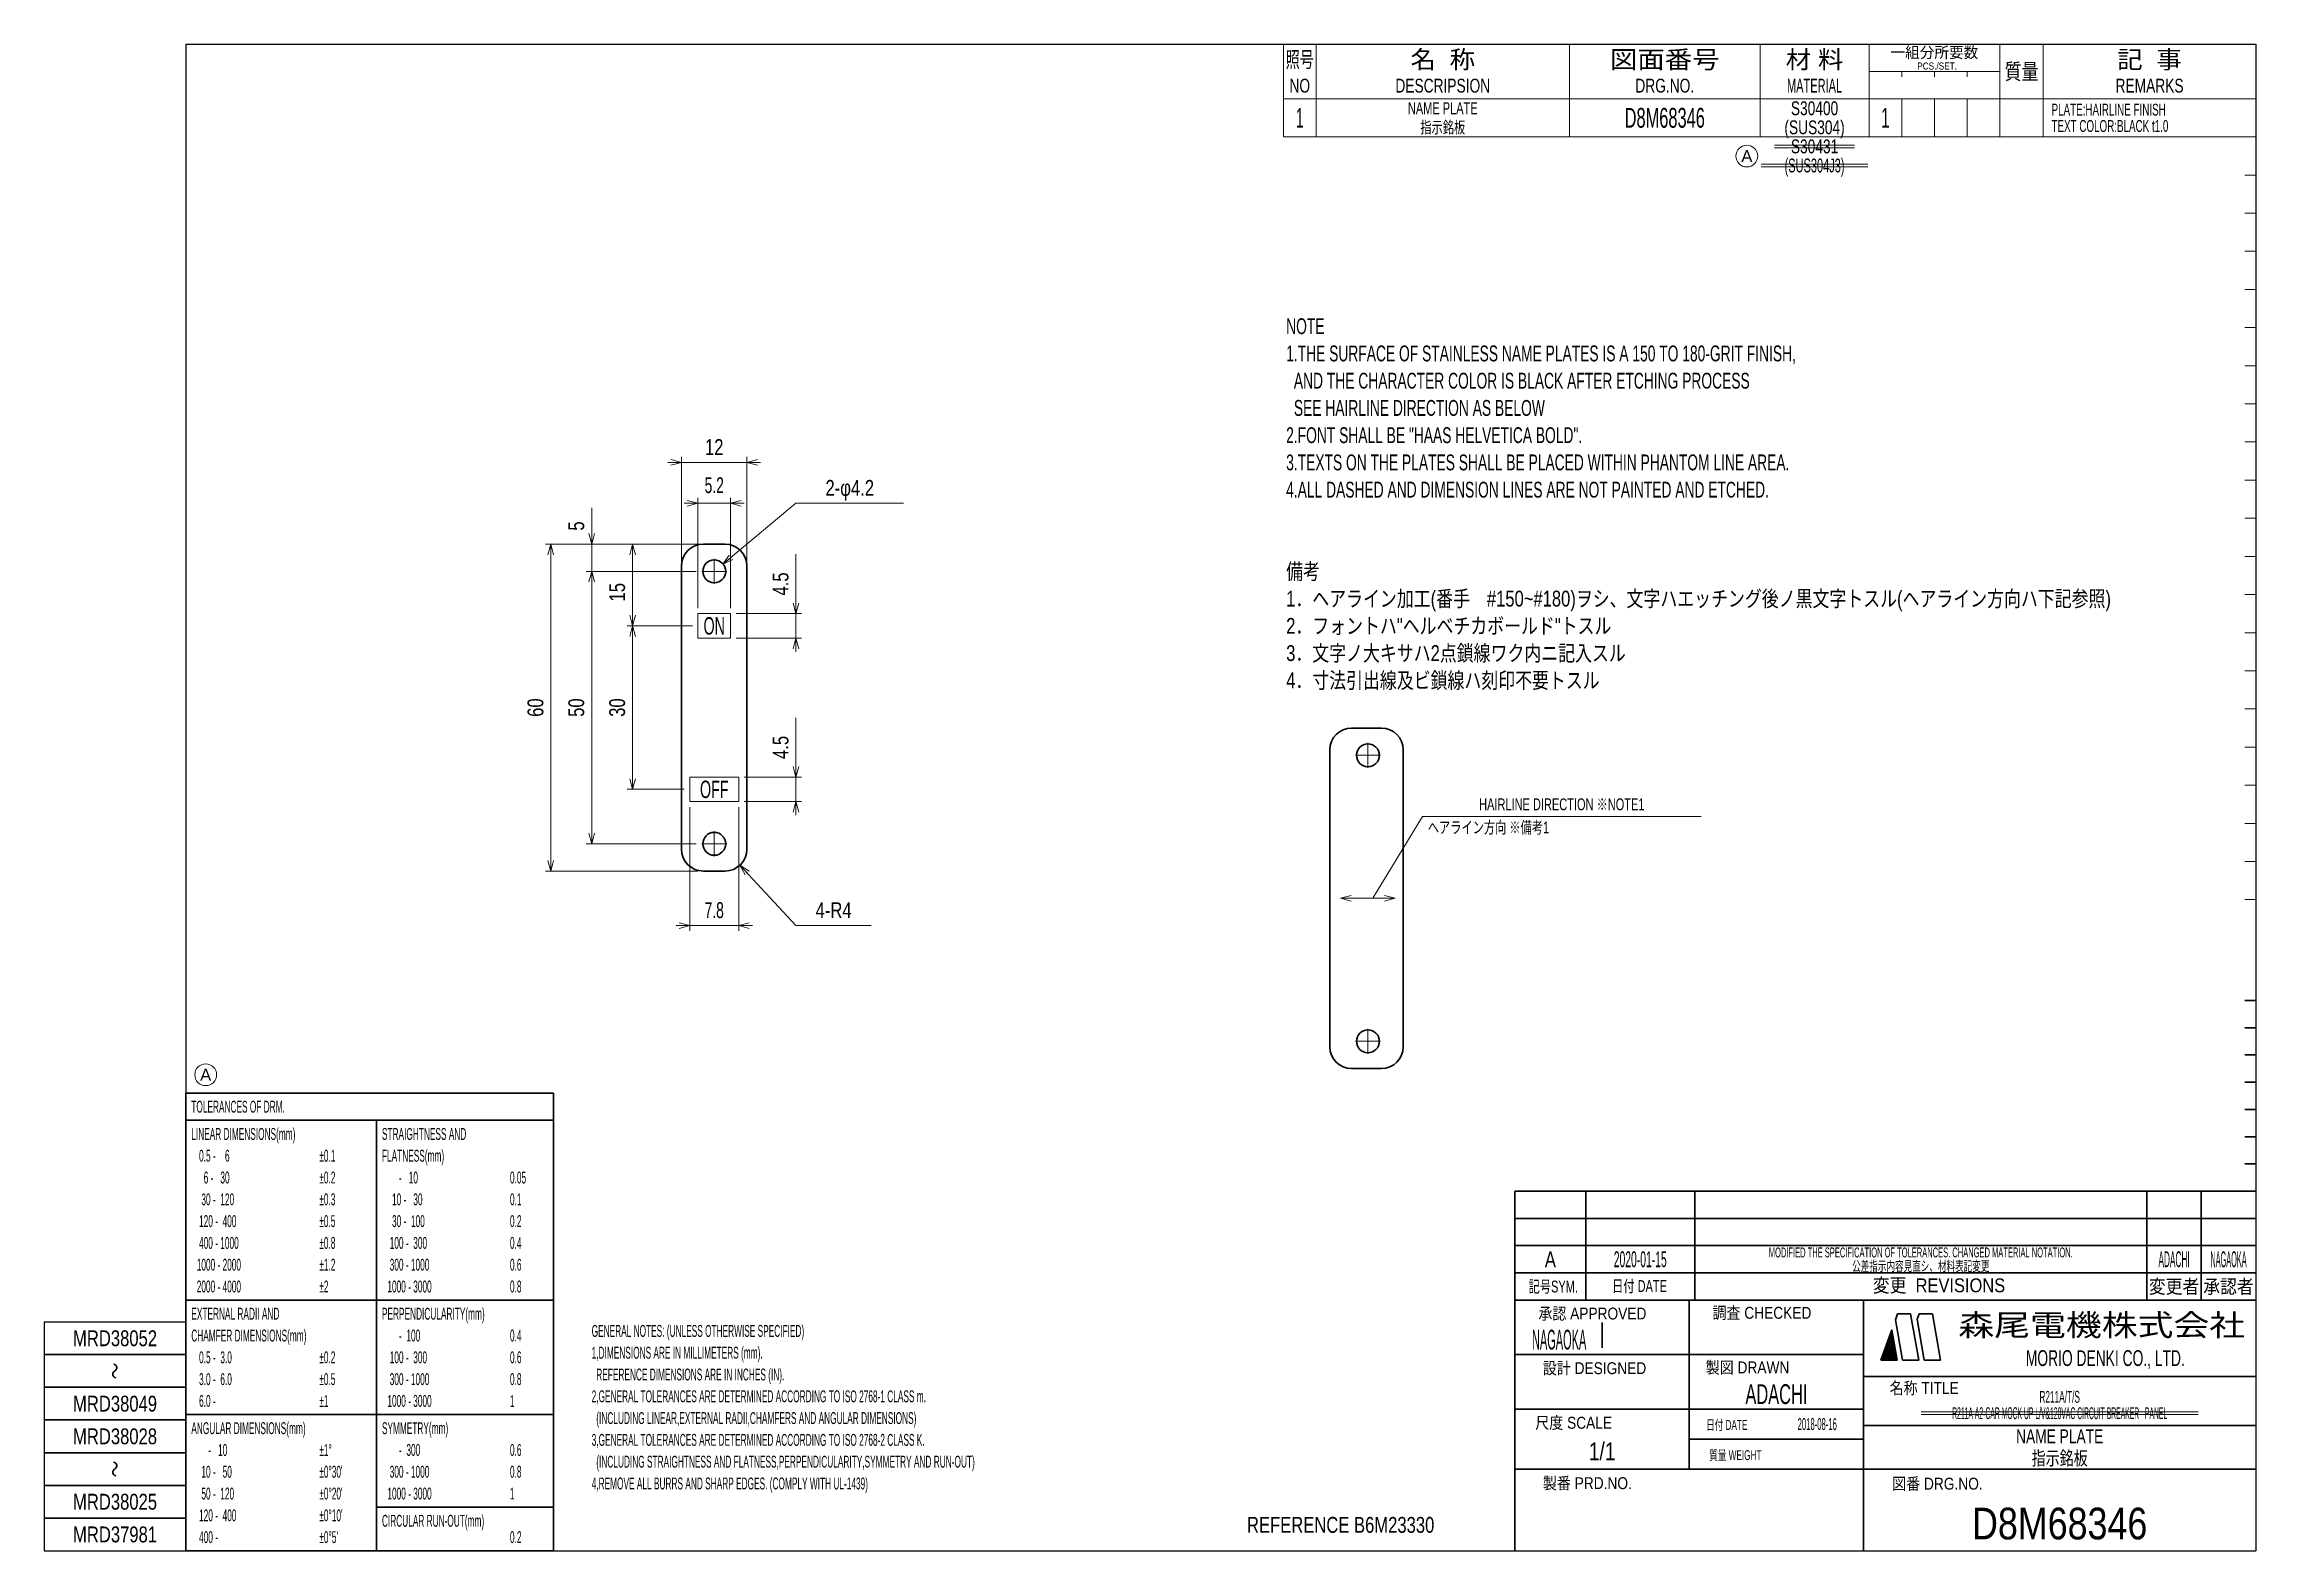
# Model space of a CAD drawing. Header units: millimetres. Extents: x 7 to 413, y 10 to 287.
import ezdxf
from ezdxf.enums import TextEntityAlignment as Align

# ---------------------------------------------------------------- set-up
doc = ezdxf.new("R2010")
doc.units = ezdxf.units.MM
doc.linetypes.add('DASHDOT', pattern=[25.3, 12.7, -6.3, 0, -6.3])
doc.linetypes.add('DIVIDE', pattern=[31.6, 12.7, -6.3, 0, -6.3, 0, -6.3])
for name, color, linetype in [('GR1_03', 7, 'Continuous'), ('GR1_08', 7, 'Continuous'), ('GR1_16', 7, 'Continuous'), ('図面枠D8M', 7, 'Continuous'), ('表題、部品表_01', 7, 'Continuous'), ('表題、部品表_02', 7, 'Continuous'), ('表題、部品表_03', 7, 'Continuous'), ('表題、部品表_訂正', 7, 'Continuous')]:
    doc.layers.add(name, color=color, linetype=linetype)
doc.styles.add('HG丸ｺﾞｼｯｸM-PRO', font='')
doc.styles.get('HG丸ｺﾞｼｯｸM-PRO').set_extended_font_data('HG丸ｺﾞｼｯｸM-PRO')

# ---------------------------------------------------------------- blocks, each defined once
blk = doc.blocks.new('BLKF024')
at = {"layer": '図面枠D8M', "color": 4, "linetype": 'Continuous', "lineweight": 13}
for p, q in [((344.778471, 46.998727), (346.524087, 48.744343)), ((344.8594, 47.221078), (346.502888, 48.864566)), ((344.940329, 47.443428), (346.48169, 48.984789)), ((345.021258, 47.665778), (346.460491, 49.105012)), ((345.102186, 47.888128), (346.439293, 49.225235)), ((345.183115, 48.110479), (346.418094, 49.345457)), ((345.264044, 48.332829), (346.396896, 49.46568)), ((345.344973, 48.555179), (346.375697, 49.585903)), ((345.425902, 48.777529), (346.354499, 49.706126)), ((345.506831, 48.999879), (346.3333, 49.826349)), ((345.58776, 49.22223), (346.312102, 49.946572)), ((345.668689, 49.44458), (346.290903, 50.066794)), ((345.749617, 49.66693), (346.269705, 50.187017)), ((345.830546, 49.88928), (346.248506, 50.30724)), ((345.911475, 50.111631), (346.227307, 50.427463)), ((345.992404, 50.333981), (346.206109, 50.547686)), ((346.073333, 50.556331), (346.18491, 50.667909)), ((346.154262, 50.778681), (346.163712, 50.788131)), ((344.157871, 45.246757), (346.693675, 47.782561)), ((344.211969, 45.442276), (346.672477, 47.902784)), ((344.292898, 45.664626), (346.651278, 48.023006)), ((344.299292, 45.246757), (346.714874, 47.662338)), ((344.373827, 45.886976), (346.63008, 48.143229)), ((344.440714, 45.246757), (346.736072, 47.542115)), ((344.454756, 46.109327), (346.608881, 48.263452)), ((344.535684, 46.331677), (346.587682, 48.383675)), ((344.582135, 45.246757), (346.757271, 47.421892)), ((344.616613, 46.554027), (346.566484, 48.503898)), ((344.697542, 46.776377), (346.545285, 48.624121)), ((344.723556, 45.246757), (346.778469, 47.301669)), ((344.864978, 45.246757), (346.799668, 47.181447)), ((345.006399, 45.246757), (346.820866, 47.061224)), ((345.147821, 45.246757), (346.842065, 46.941001)), ((345.289242, 45.246757), (346.863263, 46.820778)), ((345.430663, 45.246757), (346.884462, 46.700555)), ((345.572085, 45.246757), (346.90566, 46.580332)), ((345.713506, 45.246757), (346.926859, 46.46011)), ((345.854927, 45.246757), (346.948057, 46.339887)), ((345.996349, 45.246757), (346.969256, 46.219664)), ((346.13777, 45.246757), (346.990455, 46.099441)), ((346.279191, 45.246757), (347.011653, 45.979218)), ((346.420613, 45.246757), (347.032852, 45.858995)), ((346.562034, 45.246757), (347.05405, 45.738773)), ((346.703455, 45.246757), (347.075249, 45.61855)), ((346.844877, 45.246757), (347.096447, 45.498327)), ((346.986298, 45.246757), (347.117646, 45.378104)), ((347.12772, 45.246757), (347.138844, 45.257881))]:
    blk.add_line(p, q, dxfattribs=at)
blk = doc.blocks.new('BLKF023')
at = {"layer": '図面枠D8M', "color": 2, "linetype": 'Continuous', "lineweight": 25}
for p, q in [((33, 286.75), (413, 286.75)), ((33, 286.75), (33, 10.25)), ((413, 286.75), (413, 10.25)), ((7, 52.25), (7, 10.25)), ((7, 52.25), (33, 52.25)), ((7, 10.25), (413, 10.25))]:
    blk.add_line(p, q, dxfattribs=at)
at = {"layer": '図面枠D8M', "color": 4, "linetype": 'Continuous', "lineweight": 13}
for p, q in [((413, 269.75), (411, 269.75)), ((413, 262.75), (411, 262.75)), ((413, 255.75), (411, 255.75)), ((413, 248.75), (411, 248.75)), ((413, 241.75), (411, 241.75)), ((413, 234.75), (411, 234.75)), ((413, 227.75), (411, 227.75)), ((413, 220.75), (411, 220.75)), ((413, 213.75), (411, 213.75)), ((413, 206.75), (411, 206.75)), ((413, 199.75), (411, 199.75)), ((413, 192.75), (411, 192.75)), ((413, 185.75), (411, 185.75)), ((413, 178.75), (411, 178.75)), ((413, 171.75), (411, 171.75)), ((413, 164.75), (411, 164.75)), ((413, 157.75), (411, 157.75)), ((413, 150.75), (411, 150.75)), ((413, 143.75), (411, 143.75)), ((413, 136.75), (411, 136.75)), ((411, 129.75), (413, 129.75))]:
    blk.add_line(p, q, dxfattribs=at)
at = {"layer": '図面枠D8M', "color": 3, "linetype": 'Continuous', "lineweight": 35}
for p, q in [((413, 111.25), (411, 111.25)), ((413, 106.25), (411, 106.25)), ((413, 101.25), (411, 101.25)), ((413, 96.25), (411, 96.25)), ((413, 91.25), (411, 91.25)), ((413, 86.25), (411, 86.25)), ((413, 81.25), (411, 81.25)), ((277, 76.25), (413, 76.25)), ((277, 76.25), (277, 10.25)), ((290, 76.25), (290, 56.25)), ((310, 76.25), (310, 56.25)), ((393, 76.25), (393, 56.25)), ((403, 76.25), (403, 56.25)), ((277, 71.25), (413, 71.25)), ((277, 66.25), (413, 66.25)), ((277, 61.25), (413, 61.25)), ((277, 56.25), (413, 56.25)), ((309, 56.25), (309, 25.25)), ((341, 56.25), (341, 10.25)), ((346.84, 52.65), (347.23, 53.75)), ((347.23, 53.75), (349.64, 53.75)), ((351.14, 45.25), (349.64, 53.75)), ((351.18, 53.75), (350.82, 52.76)), ((351.18, 53.75), (353.64, 53.75)), ((355.14, 45.25), (353.64, 53.75)), ((293, 52.17), (293, 47.48)), ((344.14, 45.25), (346.16, 50.8)), ((347.14, 45.25), (346.16, 50.8)), ((348.14, 45.25), (346.84, 52.65)), ((352.14, 45.25), (350.82, 52.76)), ((7, 46.25), (33, 46.25)), ((277, 46.25), (341, 46.25)), ((344.14, 45.25), (347.14, 45.25)), ((348.14, 45.25), (351.14, 45.25)), ((352.14, 45.25), (355.14, 45.25)), ((341, 42.25), (413, 42.25)), ((7, 40.25), (33, 40.25)), ((7, 34.25), (33, 34.25)), ((277, 36.25), (341, 36.25)), ((341, 33.25), (413, 33.25)), ((309, 30.75), (341, 30.75)), ((7, 28.25), (33, 28.25)), ((277, 25.25), (413, 25.25)), ((7, 22.25), (33, 22.25)), ((33, 16.25), (7, 16.25))]:
    blk.add_line(p, q, dxfattribs=at)
at = {"layer": '図面枠D8M', "color": 4, "linetype": 'Continuous', "lineweight": 13}
blk.add_blockref('BLKF024', (0, 0), dxfattribs=at)
at = {"layer": '図面枠D8M', "color": 4, "linetype": 'Continuous', "lineweight": 13, "style": 'HG丸ｺﾞｼｯｸM-PRO'}
for s, height, width, p in [('記号SYM.', 2.182, 0.69227, (284.03, 58.74)), ('日付 DATE', 2.182, 0.692507, (299.87, 58.83)), ('変更  REVISIONS', 2.5455, 0.887352, (354.85, 58.97)), ('変更者', 2.545, 0.887717, (398, 58.75)), ('承認者', 2.545, 0.887717, (408, 58.75)), ('承認 APPROVED', 2.1818, 0.863151, (291.21, 53.79)), ('調査 CHECKED', 2.182, 0.863174, (322.34, 53.92)), ('設計 DESIGNED', 2.1818, 0.862613, (291.61, 43.76)), ('製図 DRAWN', 2.182, 0.863099, (319.7, 43.9)), ('名称 TITLE', 2.182, 0.862489, (352.13, 40.11)), ('尺度 SCALE', 2.182, 0.862581, (287.78, 33.74)), ('日付 DATE', 1.818, 0.618255, (315.88, 33.34)), ('質量 WEIGHT', 1.818, 0.618812, (317.46, 27.8)), ('製番 PRD.NO.', 2.182, 0.863299, (290.29, 22.66)), ('図番 DRG.NO.', 2.182, 0.863083, (354.56, 22.56))]:
    blk.add_text(s, height=height, dxfattribs=dict(at, width=width)).set_placement(p, align=Align.MIDDLE_CENTER)
at = {"layer": '図面枠D8M', "color": 2, "linetype": 'Continuous', "lineweight": 25, "style": 'HG丸ｺﾞｼｯｸM-PRO', "width": 1.206081}
blk.add_text('森尾電機株式会社', height=4, dxfattribs=at).set_placement((384.72, 51.68), align=Align.MIDDLE_CENTER)
at = {"layer": '図面枠D8M', "color": 3, "linetype": 'Continuous', "lineweight": 35, "style": 'HG丸ｺﾞｼｯｸM-PRO', "width": 0.652197}
blk.add_text('MORIO DENKI CO., LTD.', height=2.9091, dxfattribs=at).set_placement((385.38, 45.61), align=Align.MIDDLE_CENTER)
blk = doc.blocks.new('BLKF025')
at = {"layer": '図面枠D8M', "color": 3, "linetype": 'Continuous', "lineweight": 35, "style": 'HG丸ｺﾞｼｯｸM-PRO'}
for s, height, width, p in [('A', 2.91, 0.782973, (283.5, 63.75)), ('2020-01-15', 2.909, 0.488281, (300, 63.75)), ('MODIFIED THE SPECIFICATION OF TOLERANCES. CHANGED MATERIAL NOTATION.', 1.8182, 0.497766, (351.5, 65)), ('ADACHI', 2.909, 0.39045, (398, 63.75)), ('NAGAOKA', 2.909, 0.334453, (408, 63.75)), ('NAGAOKA', 3.636, 0.414524, (285.11, 49)), ('ADACHI', 3.636, 0.619335, (325, 39)), ('R211A/T/S', 2.182, 0.521472, (377, 38.5)), ('2018-08-16', 2.182, 0.482412, (332.5, 33.5)), ('NAME PLATE', 2.545, 0.742249, (377, 31.25)), ('1/1', 3.273, 0.80628, (293, 28.5)), ('D8M68346', 5.818, 0.845432, (377, 15.25))]:
    blk.add_text(s, height=height, dxfattribs=dict(at, width=width)).set_placement(p, align=Align.MIDDLE_CENTER)
blk = doc.blocks.new('BLKF026')
at = {"layer": '表題、部品表_01', "color": 4, "linetype": 'Continuous', "lineweight": 13}
for p, q in [((234.5, 286.75), (234.5, 276.75)), ((234.5, 286.75), (413, 286.75)), ((240.5, 286.75), (240.5, 276.75)), ((287, 286.75), (287, 276.75)), ((322, 286.75), (322, 276.75)), ((342, 286.75), (342, 276.75)), ((366, 286.75), (366, 276.75)), ((374, 286.75), (374, 276.75)), ((413, 286.75), (413, 276.75)), ((342, 281.75), (366, 281.75)), ((348, 280.75), (348, 281.75)), ((354, 281.75), (354, 280.75)), ((360, 281.75), (360, 280.75)), ((234.5, 276.75), (413, 276.75))]:
    blk.add_line(p, q, dxfattribs=at)
at = {"layer": '表題、部品表_01', "color": 3, "linetype": 'Continuous', "lineweight": 35, "style": 'HG丸ｺﾞｼｯｸM-PRO'}
for s, height, width, p in [('照号', 2.909, 0.651535, (237.5, 283.95)), ('名  称', 3.273, 1.042426, (263.75, 283.95)), ('図面番号', 3.273, 1.127518, (304.5, 283.95)), ('材 料', 3.273, 1.042439, (332, 283.95)), ('一組分所要数', 2.036, 0.966638, (354, 285.25)), ('記  事', 3.273, 1.042426, (393.5, 283.95)), ('NO', 2.545, 0.740841, (237.5, 279.15)), ('DESCRIPSION', 2.5455, 0.74158, (263.75, 279.15)), ('DRG.NO.', 2.545, 0.741189, (304.5, 279.15)), ('MATERIAL', 2.545, 0.594756, (332, 279.15)), ('PCS./SET.', 1.309, 0.862935, (354.5, 282.75)), ('質量', 2.909, 0.781842, (370, 281.75)), ('REMARKS', 2.545, 0.742803, (393.5, 279.15))]:
    blk.add_text(s, height=height, dxfattribs=dict(at, width=width)).set_placement(p, align=Align.MIDDLE_CENTER)
blk = doc.blocks.new('BLKF027')
at = {"layer": 'GR1_08', "color": 3, "linetype": 'Continuous', "lineweight": 35}
for p, q in [((128, 195), (132, 195)), ((124, 191), (124, 139)), ((136, 191), (136, 139)), ((128, 135), (132, 135))]:
    blk.add_line(p, q, dxfattribs=at)
for centre in [(130, 190), (130, 140)]:
    blk.add_circle(centre, 2.1, dxfattribs=at)
for centre, start, end in [((128, 191), 90, 180), ((132, 191), 360, 90), ((128, 139), 180, 270), ((132, 139), 270, 360)]:
    blk.add_arc(centre, 4, start, end, dxfattribs=at)
blk = doc.blocks.new('BLKF028')
at = {"layer": 'GR1_03', "color": 4, "linetype": 'DIVIDE', "lineweight": 13}
for p, q in [((133, 182.25), (127, 182.25)), ((127, 182.25), (127, 177.75)), ((133, 177.75), (133, 182.25)), ((127, 177.75), (133, 177.75))]:
    blk.add_line(p, q, dxfattribs=at)
blk = doc.blocks.new('BLKF029')
at = {"layer": 'GR1_03', "color": 4, "linetype": 'DIVIDE', "lineweight": 13}
for p, q in [((134.5, 152.25), (125.5, 152.25)), ((125.5, 152.25), (125.5, 147.75)), ((134.5, 147.75), (134.5, 152.25)), ((125.5, 147.75), (134.5, 147.75))]:
    blk.add_line(p, q, dxfattribs=at)
blk = doc.blocks.new('FXTIP_ARROW_S')
at = {"color": 0, "linetype": 'Continuous', "lineweight": -2}
for q in [(-1, 0), (-0.97, 0.26), (-0.97, -0.26)]:
    blk.add_line((0, 0), q, dxfattribs=at)
blk = doc.blocks.new('FXTIP_ARROW_E')
at = {"color": 0, "linetype": 'Continuous', "lineweight": -2}
for q in [(-1, 0), (-0.97, 0.26), (-0.97, -0.26)]:
    blk.add_line((0, 0), q, dxfattribs=at)
blk = doc.blocks.new('BLKF030')
at = {"layer": '表題、部品表_01', "color": 3, "linetype": 'Continuous', "lineweight": 35}
for p, q in [((247, 161.25), (252.5, 161.25)), ((243, 102.75), (243, 157.25)), ((256.5, 102.75), (256.5, 157.25)), ((247, 98.75), (252.5, 98.75))]:
    blk.add_line(p, q, dxfattribs=at)
at = {"layer": '表題、部品表_01', "color": 4, "linetype": 'DASHDOT', "lineweight": 13}
for p, q in [((250, 153.95), (250, 158.55)), ((247.7, 156.25), (252.3, 156.25)), ((250, 101.45), (250, 106.05)), ((247.7, 103.75), (252.3, 103.75))]:
    blk.add_line(p, q, dxfattribs=at)
at = {"layer": '表題、部品表_01', "color": 3, "linetype": 'Continuous', "lineweight": 35}
for centre in [(250, 156.25), (250, 103.75)]:
    blk.add_circle(centre, 2.1, dxfattribs=at)
for centre, start, end in [((247, 157.25), 90, 180), ((252.5, 157.25), 360, 90), ((247, 102.75), 180, 270), ((252.5, 102.75), 270, 360)]:
    blk.add_arc(centre, 4, start, end, dxfattribs=at)
blk = doc.blocks.new('BLKF031')
at = {"layer": '表題、部品表_02', "color": 4, "linetype": 'Continuous', "lineweight": 13}
for p, q in [((234.5, 276.75), (234.5, 269.75)), ((234.5, 276.75), (413, 276.75)), ((240.5, 276.75), (240.5, 269.75)), ((287, 276.75), (287, 269.75)), ((322, 276.75), (322, 269.75)), ((342, 276.75), (342, 269.75)), ((348, 276.75), (348, 269.75)), ((354, 276.75), (354, 269.75)), ((360, 269.75), (360, 276.75)), ((366, 276.75), (366, 269.75)), ((374, 276.75), (374, 269.75)), ((413, 276.75), (413, 269.75)), ((234.5, 269.75), (413, 269.75))]:
    blk.add_line(p, q, dxfattribs=at)
blk = doc.blocks.new('BLKF033')
at = {"layer": '図面枠D8M', "color": 3, "linetype": 'Continuous', "lineweight": 35}
for p, q in [((33, 94.25), (100.5, 94.25)), ((33, 94.25), (33, 10.25)), ((100.5, 10.25), (100.5, 94.25)), ((33, 89.25), (100.5, 89.25)), ((68, 10.25), (68, 89.25)), ((33, 56.25), (68, 56.25)), ((68, 56.25), (100.5, 56.25)), ((33, 35.25), (68, 35.25)), ((68, 35.25), (100.5, 35.25)), ((68, 18.25), (100.5, 18.25)), ((33, 10.25), (100.5, 10.25))]:
    blk.add_line(p, q, dxfattribs=at)
at = {"layer": '図面枠D8M', "color": 4, "linetype": 'Continuous', "lineweight": 13, "style": 'HG丸ｺﾞｼｯｸM-PRO'}
for s, height, width, p in [('TOLERANCES OF DRM.', 2.1818, 0.522208, (34, 91.75)), ('LINEAR DIMENSIONS(mm)', 2.1818, 0.521664, (34, 86.75)), ('STRAIGHTNESS AND', 2.1818, 0.521949, (69, 86.75)), (' 0.5 -    6', 2.1818, 0.524049, (35, 82.75)), ('±0.1', 2.182, 0.52198, (57.5, 82.75)), ('FLATNESS(mm)', 2.1818, 0.521994, (69, 82.75)), ('   6 -   30', 2.1818, 0.52397, (35, 78.75)), ('±0.2', 2.182, 0.52198, (57.5, 78.75)), ('     -   10', 2.1818, 0.524651, (70, 78.75)), ('0.05', 2.182, 0.52205, (92.5, 78.75)), ('  30 -  120', 2.1818, 0.522893, (35, 74.75)), ('±0.3', 2.182, 0.52198, (57.5, 74.75)), ('  10 -   30', 2.1818, 0.523391, (70, 74.75)), ('0.1', 2.182, 0.522424, (92.5, 74.75)), (' 120 -  400', 2.1818, 0.52246, (35, 70.75)), ('±0.5', 2.182, 0.52198, (57.5, 70.75)), ('  30 -  100', 2.1818, 0.522893, (70, 70.75)), ('0.2', 2.182, 0.522424, (92.5, 70.75)), (' 400 - 1000', 2.1818, 0.52208, (35, 66.75)), ('±0.8', 2.182, 0.52198, (57.5, 66.75)), (' 100 -  300', 2.1818, 0.52246, (70, 66.75)), ('0.4', 2.182, 0.522424, (92.5, 66.75)), ('1000 - 2000', 2.1818, 0.521744, (35, 62.75)), ('±1.2', 2.182, 0.52198, (57.5, 62.75)), (' 300 - 1000', 2.1818, 0.52208, (70, 62.75)), ('0.6', 2.182, 0.522424, (92.5, 62.75)), ('2000 - 4000', 2.1818, 0.521744, (35, 58.75)), ('±2', 2.182, 0.521216, (57.5, 58.75)), ('1000 - 3000', 2.1818, 0.521744, (70, 58.75)), ('0.8', 2.182, 0.522424, (92.5, 58.75)), ('EXTERNAL RADII AND', 2.1818, 0.522426, (34, 53.75)), ('PERPENDICULARITY(mm)', 2.1818, 0.521822, (69, 53.75)), ('CHAMFER DIMENSIONS(mm)', 2.1818, 0.521615, (34, 49.75)), ('     -  100', 2.1818, 0.52397, (70, 49.75)), ('0.4', 2.182, 0.522424, (92.5, 49.75)), (' 0.5 -  3.0', 2.1818, 0.523514, (35, 45.75)), ('±0.2', 2.182, 0.52198, (57.5, 45.75)), (' 100 -  300', 2.1818, 0.52246, (70, 45.75)), ('0.6', 2.182, 0.522424, (92.5, 45.75)), (' 3.0 -  6.0', 2.1818, 0.523514, (35, 41.75)), ('±0.5', 2.182, 0.52198, (57.5, 41.75)), (' 300 - 1000', 2.1818, 0.52208, (70, 41.75)), ('0.8', 2.182, 0.522424, (92.5, 41.75)), (' 6.0 -', 2.182, 0.523279, (35, 37.75)), ('±1', 2.182, 0.521216, (57.5, 37.75)), ('1000 - 3000', 2.1818, 0.521744, (70, 37.75)), ('1', 2.18, 0.521199, (92.5, 37.75)), ('ANGULAR DIMENSIONS(mm)', 2.1818, 0.521887, (34, 32.75)), ('SYMMETRY(mm)', 2.1818, 0.521222, (69, 32.75)), ('     -   10', 2.1818, 0.524651, (35, 28.75)), ('±1°', 2.182, 0.52122, (57.5, 28.75)), ('     -  300', 2.1818, 0.52397, (70, 28.75)), ('0.6', 2.182, 0.522424, (92.5, 28.75)), ('  10 -   50', 2.1818, 0.523391, (35, 24.75)), ("±0°30'", 2.182, 0.521679, (57.5, 24.75)), (' 300 - 1000', 2.1818, 0.52208, (70, 24.75)), ('0.8', 2.182, 0.522424, (92.5, 24.75)), ('  50 -  120', 2.1818, 0.522893, (35, 20.75)), ("±0°20'", 2.182, 0.521679, (57.5, 20.75)), ('1000 - 3000', 2.1818, 0.521744, (70, 20.75)), ('1', 2.18, 0.521199, (92.5, 20.75)), (' 120 -  400', 2.1818, 0.52246, (35, 16.75)), ("±0°10'", 2.182, 0.521679, (57.5, 16.75)), ('CIRCULAR RUN-OUT(mm)', 2.1818, 0.521639, (69, 15.75)), (' 400 -', 2.182, 0.52234, (35, 12.75)), ("±0°5'", 2.182, 0.521776, (57.5, 12.75)), ('0.2', 2.182, 0.522424, (92.5, 12.75))]:
    blk.add_text(s, height=height, dxfattribs=dict(at, width=width)).set_placement(p, align=Align.MIDDLE_LEFT)
blk = doc.blocks.new('BLKF034')
at = {"layer": '表題、部品表_訂正', "color": 4, "linetype": 'Continuous', "lineweight": 13}
blk.add_circle((36.64, 97.62), 2, dxfattribs=at)
at = {"layer": '表題、部品表_訂正', "color": 4, "linetype": 'Continuous', "lineweight": 13, "style": 'HG丸ｺﾞｼｯｸM-PRO', "width": 1.042301}
blk.add_text('A', height=2.18, dxfattribs=at).set_placement((36.64, 97.62), align=Align.MIDDLE_CENTER)
blk = doc.blocks.new('BLKF035')
at = {"layer": '表題、部品表_訂正', "color": 4, "linetype": 'Continuous', "lineweight": 13}
for p, q in [((324.65, 268.25), (339.35, 268.25)), ((322.2, 264.75), (341.8, 264.75)), ((322.2, 264.25), (341.8, 264.25)), ((324.65, 267.75), (339.35, 267.75))]:
    blk.add_line(p, q, dxfattribs=at)
at = {"layer": '表題、部品表_訂正', "color": 3, "linetype": 'Continuous', "lineweight": 35, "style": 'HG丸ｺﾞｼｯｸM-PRO'}
for s, width, p in [('S30431', 0.740904, (332, 268)), ('(SUS304J3)', 0.593559, (332, 264.5))]:
    blk.add_text(s, height=2.545, dxfattribs=dict(at, width=width)).set_placement(p, align=Align.MIDDLE_CENTER)
blk = doc.blocks.new('BLKF036')
at = {"layer": '表題、部品表_訂正', "color": 4, "linetype": 'Continuous', "lineweight": 13}
blk.add_circle((319.57, 266.23), 2, dxfattribs=at)
at = {"layer": '表題、部品表_訂正', "color": 4, "linetype": 'Continuous', "lineweight": 13, "style": 'HG丸ｺﾞｼｯｸM-PRO', "width": 1.042301}
blk.add_text('A', height=2.18, dxfattribs=at).set_placement((319.57, 266.23), align=Align.MIDDLE_CENTER)

msp = doc.modelspace()

# ---------------------------------------------------------------- linework, layer by layer
at = {"layer": 'GR1_08', "color": 4, "linetype": 'DASHDOT', "lineweight": 13}
for p, q in [((130, 187.7), (130, 192.3)), ((132.3, 190), (127.7, 190)), ((130, 137.7), (130, 142.3)), ((132.3, 140), (127.7, 140))]:
    msp.add_line(p, q, dxfattribs=at)
at = {"layer": 'GR1_16', "color": 4, "linetype": 'Continuous', "lineweight": 13}
for p, q in [((121.5, 210), (124, 210)), ((124, 192), (124, 211)), ((124, 210), (136, 210)), ((136, 192), (136, 211)), ((136, 210), (138.5, 210)), ((127, 183.25), (127, 203.5)), ((133, 183.25), (133, 203.5)), ((107.5, 195), (107.5, 201.65)), ((124.5, 202.5), (127, 202.5)), ((127, 202.5), (133, 202.5)), ((131.61, 191.34), (145, 202.5)), ((133, 202.5), (135.5, 202.5)), ((145, 202.5), (164.76, 202.5)), ((127, 195), (99, 195)), ((100, 135), (100, 195)), ((127, 195), (106.5, 195)), ((107.5, 190), (107.5, 195)), ((127, 195), (114, 195)), ((115, 180), (115, 195)), ((145, 182.25), (145, 193.13)), ((126.7, 190), (106.5, 190)), ((107.5, 140), (107.5, 190)), ((126, 180), (114, 180)), ((115, 150), (115, 180)), ((134, 182.25), (146, 182.25)), ((145, 177.75), (145, 182.25)), ((134, 177.75), (146, 177.75)), ((145, 175.25), (145, 177.75)), ((145, 152.25), (145, 163.13)), ((135.5, 152.25), (146, 152.25)), ((145, 147.75), (145, 152.25)), ((124.5, 150), (114, 150)), ((125.5, 146.75), (125.5, 124)), ((134.5, 146.75), (134.5, 124)), ((135.5, 147.75), (146, 147.75)), ((145, 145.25), (145, 147.75)), ((126.7, 140), (106.5, 140)), ((127, 135), (99, 135)), ((134.72, 136.07), (145, 125)), ((123, 125), (125.5, 125)), ((125.5, 125), (134.5, 125)), ((134.5, 125), (137, 125)), ((145, 125), (158.84, 125))]:
    msp.add_line(p, q, dxfattribs=at)
at = {"layer": '図面枠D8M', "color": 4, "linetype": 'Continuous', "lineweight": 13}
for p, q in [((351.56, 35.75), (402.44, 35.75)), ((351.56, 35.25), (402.44, 35.25))]:
    msp.add_line(p, q, dxfattribs=at)
at = {"layer": '表題、部品表_01', "color": 4, "linetype": 'Continuous', "lineweight": 13}
for p, q in [((250.9, 130), (260, 145)), ((260, 145), (311.2, 145)), ((255, 130), (245, 130))]:
    msp.add_line(p, q, dxfattribs=at)

# ---------------------------------------------------------------- block references
at = {"layer": 'GR1_03', "color": 4, "linetype": 'DIVIDE', "lineweight": 13}
for name in ['BLKF028', 'BLKF029']:
    msp.add_blockref(name, (0, 0), dxfattribs=at)
at = {"layer": 'GR1_08', "color": 3, "linetype": 'Continuous', "lineweight": 35}
msp.add_blockref('BLKF027', (0, 0), dxfattribs=at)
at = {"layer": 'GR1_16', "color": 4, "linetype": 'Continuous', "lineweight": 13, "xscale": 2, "yscale": 2}
for name, p, rotation in [('FXTIP_ARROW_E', (124, 210), 360), ('FXTIP_ARROW_S', (136, 210), 180), ('FXTIP_ARROW_E', (127, 202.5), 360), ('FXTIP_ARROW_S', (133, 202.5), 180), ('FXTIP_ARROW_E', (100, 195), 90), ('FXTIP_ARROW_S', (107.5, 195), 270), ('FXTIP_ARROW_E', (115, 195), 90), ('FXTIP_ARROW_S', (131.61, 191.34), 219.8055710929235), ('FXTIP_ARROW_E', (107.5, 190), 90), ('FXTIP_ARROW_S', (145, 182.25), 270), ('FXTIP_ARROW_S', (115, 180), 270), ('FXTIP_ARROW_E', (115, 180), 90), ('FXTIP_ARROW_E', (145, 177.75), 90), ('FXTIP_ARROW_S', (115, 150), 270), ('FXTIP_ARROW_S', (145, 152.25), 270), ('FXTIP_ARROW_E', (145, 147.75), 90), ('FXTIP_ARROW_S', (107.5, 140), 270), ('FXTIP_ARROW_S', (100, 135), 270), ('FXTIP_ARROW_S', (134.72, 136.07), 132.8789036041737), ('FXTIP_ARROW_E', (125.5, 125), 360), ('FXTIP_ARROW_S', (134.5, 125), 180)]:
    msp.add_blockref(name, p, dxfattribs=dict(at, rotation=rotation))
at = {"layer": '図面枠D8M', "color": 4, "linetype": 'Continuous', "lineweight": 35}
msp.add_blockref('BLKF023', (0, 0), dxfattribs=at)
at = {"layer": '図面枠D8M', "color": 4, "linetype": 'Continuous', "lineweight": 13}
msp.add_blockref('BLKF033', (0, 0), dxfattribs=at)
at = {"layer": '図面枠D8M', "color": 3, "linetype": 'Continuous', "lineweight": 35}
msp.add_blockref('BLKF025', (0, 0), dxfattribs=at)
at = {"layer": '表題、部品表_01', "color": 4, "linetype": 'Continuous', "lineweight": 13}
msp.add_blockref('BLKF026', (0, 0), dxfattribs=at)
at = {"layer": '表題、部品表_01', "color": 3, "linetype": 'Continuous', "lineweight": 35}
msp.add_blockref('BLKF030', (0, 0), dxfattribs=at)
at = {"layer": '表題、部品表_01', "color": 4, "linetype": 'Continuous', "lineweight": 13, "xscale": 2, "yscale": 2, "rotation": 180}
msp.add_blockref('FXTIP_ARROW_E', (245, 130), dxfattribs=at)
at = {"layer": '表題、部品表_01', "color": 4, "linetype": 'Continuous', "lineweight": 13, "xscale": 2, "yscale": 2}
msp.add_blockref('FXTIP_ARROW_S', (255, 130), dxfattribs=at)
at = {"layer": '表題、部品表_02', "color": 4, "linetype": 'Continuous', "lineweight": 13}
msp.add_blockref('BLKF031', (0, 0), dxfattribs=at)
at = {"layer": '表題、部品表_訂正', "color": 4, "linetype": 'Continuous', "lineweight": 13}
for name in ['BLKF036', 'BLKF035', 'BLKF034']:
    msp.add_blockref(name, (0, 0), dxfattribs=at)

# ---------------------------------------------------------------- texts
at = {"layer": 'GR1_08', "color": 3, "linetype": 'Continuous', "lineweight": 35, "style": 'HG丸ｺﾞｼｯｸM-PRO'}
for s, width, p in [('ON', 0.609959, (130, 180)), ('OFF', 0.609794, (130, 150))]:
    msp.add_text(s, height=3.2, dxfattribs=dict(at, width=width)).set_placement(p, align=Align.MIDDLE_CENTER)
at = {"layer": 'GR1_16', "color": 3, "linetype": 'Continuous', "lineweight": 35, "style": 'HG丸ｺﾞｼｯｸM-PRO'}
for s, height, rotation, width, p in [('12', 2.909, 0, 0.784542, (130, 210.5)), ('5', 2.91, 90, 0.784542, (107, 198.33)), ('15', 2.909, 90, 0.784542, (114.5, 186.18)), ('4.5', 2.909, 90, 0.784839, (144.5, 187.69)), ('60', 2.909, 90, 0.784542, (99.5, 165)), ('50', 2.909, 90, 0.784542, (107, 165)), ('30', 2.909, 90, 0.784542, (114.5, 165)), ('4.5', 2.909, 90, 0.784839, (144.5, 157.69))]:
    msp.add_text(s, height=height, rotation=rotation, dxfattribs=dict(at, width=width)).set_placement(p, align=Align.BOTTOM_CENTER)
for s, width, p in [('5.2', 0.652428, (130, 203.5)), ('2-φ4.2', 0.783565, (154.88, 203)), ('7.8', 0.652428, (130, 125.5)), ('4-R4', 0.783129, (151.92, 125.5))]:
    msp.add_text(s, height=2.909, dxfattribs=dict(at, width=width)).set_placement(p, align=Align.BOTTOM_CENTER)
at = {"layer": '図面枠D8M', "color": 3, "linetype": 'Continuous', "lineweight": 35, "style": 'HG丸ｺﾞｼｯｸM-PRO'}
for s, height, width, p in [('公差指示内容見直シ、材料表記変更', 1.8182, 0.618958, (351.5, 62.5)), ('MRD38052', 2.909, 0.783793, (20, 49.25)), ('MRD38049', 2.909, 0.783793, (20, 37.25)), ('R211A A2-CAR MOCK UP L/V&120VAC CIRCUIT BREAKER\u3000PANEL', 2.1818, 0.342232, (377, 35.5)), ('MRD38028', 2.909, 0.783793, (20, 31.25)), ('指示銘板', 2.545, 0.741121, (377, 27.25)), ('MRD38025', 2.909, 0.783793, (20, 19.25)), ('REFERENCE B6M23330', 2.9091, 0.783546, (245, 15)), ('MRD37981', 2.909, 0.783793, (20, 13.25))]:
    msp.add_text(s, height=height, dxfattribs=dict(at, width=width)).set_placement(p, align=Align.MIDDLE_CENTER)
for s, width, p in [('GENERAL NOTES: (UNLESS OTHERWISE SPECIFIED)', 0.52211, (107.5, 51.69)), ('1,DIMENSIONS ARE IN MILLIMETERS (mm).', 0.522052, (107.5, 47.69)), ('  REFERENCE DIMENSIONS ARE IN INCHES (IN).', 0.522009, (107.5, 43.69)), ('2,GENERAL TOLERANCES ARE DETERMINED ACCORDING TO ISO 2768-1 CLASS m.', 0.522186, (107.5, 39.69)), ('  (INCLUDING LINEAR,EXTERNAL RADII,CHAMFERS AND ANGULAR DIMENSIONS)', 0.522355, (107.5, 35.69)), ('3,GENERAL TOLERANCES ARE DETERMINED ACCORDING TO ISO 2768-2 CLASS K.', 0.52223, (107.5, 31.69)), ('  (INCLUDING STRAIGHTNESS AND FLATNESS,PERPENDICULARITY,SYMMETRY AND RUN-OUT)', 0.522087, (107.5, 27.69)), ('4,REMOVE ALL BURRS AND SHARP EDGES. (COMPLY WITH UL-1439)', 0.52235, (107.5, 23.69))]:
    msp.add_text(s, height=2.1818, dxfattribs=dict(at, width=width)).set_placement(p, align=Align.TOP_LEFT)
at = {"layer": '図面枠D8M', "color": 3, "linetype": 'Continuous', "lineweight": 35, "style": 'HG丸ｺﾞｼｯｸM-PRO', "width": 0.781842}
for p in [(20, 43.25), (20, 25.25)]:
    msp.add_text('～', height=2.91, rotation=90, dxfattribs=at).set_placement(p, align=Align.MIDDLE_CENTER)
at = {"layer": '表題、部品表_01', "color": 3, "linetype": 'Continuous', "lineweight": 35, "style": 'HG丸ｺﾞｼｯｸM-PRO'}
for s, height, width, p in [('NOTE', 2.909, 0.651162, (235, 235)), ('1.THE SURFACE OF STAINLESS NAME PLATES IS A 150 TO 180-GRIT FINISH,', 2.9091, 0.651906, (235, 230)), ('  AND THE CHARACTER COLOR IS BLACK AFTER ETCHING PROCESS', 2.9091, 0.651822, (235, 225)), ('  SEE HAIRLINE DIRECTION AS BELOW', 2.9091, 0.6519, (235, 220)), ('2.FONT SHALL BE "HAAS HELVETICA BOLD".', 2.9091, 0.651598, (235, 215)), ('3.TEXTS ON THE PLATES SHALL BE PLACED WITHIN PHANTOM LINE AREA.', 2.9091, 0.651427, (235, 210)), ('4.ALL DASHED AND DIMENSION LINES ARE NOT PAINTED AND ETCHED.', 2.9091, 0.651815, (235, 205)), ('備考', 2.909, 0.781842, (235, 190)), ('1．ヘアライン加工(番手\u3000#150~#180)ヲシ、文字ハエッチング後ノ黒文字トスル(ヘアライン方向ハ下記参照)', 2.9091, 0.782186, (235, 185)), ('2．フォントハ"ヘルベチカボールド"トスル', 2.9091, 0.782049, (235, 180)), ('3．文字ノ大キサハ2点鎖線ワク内ニ記入スル', 2.9091, 0.782038, (235, 175)), ('4．寸法引出線及ビ鎖線ハ刻印不要トスル', 2.9091, 0.781949, (235, 170)), ('ヘアライン方向 ※備考1', 2.1818, 0.692024, (261, 143.01))]:
    msp.add_text(s, height=height, dxfattribs=dict(at, width=width)).set_placement(p, align=Align.MIDDLE_LEFT)
at = {"layer": '表題、部品表_01', "color": 3, "linetype": 'Continuous', "lineweight": 35, "style": 'HG丸ｺﾞｼｯｸM-PRO', "width": 0.69259}
msp.add_text('HAIRLINE DIRECTION ※NOTE1', height=2.1818, dxfattribs=at).set_placement((285.6, 145.5), align=Align.BOTTOM_CENTER)
at = {"layer": '表題、部品表_03', "color": 3, "linetype": 'Continuous', "lineweight": 35, "style": 'HG丸ｺﾞｼｯｸM-PRO'}
for s, height, width, p in [('NAME PLATE', 2.182, 0.692312, (263.75, 275)), ('S30400', 2.545, 0.740904, (332, 275)), ('1', 3.64, 0.521199, (237.5, 273.25)), ('指示銘板', 2.182, 0.692256, (263.75, 271.5)), ('D8M68346', 3.636, 0.619412, (304.5, 273.25)), ('(SUS304)', 2.545, 0.740651, (332, 271.5)), ('1', 3.64, 0.576062, (345, 273.25))]:
    msp.add_text(s, height=height, dxfattribs=dict(at, width=width)).set_placement(p, align=Align.MIDDLE_CENTER)
for s, width, p in [('TEXT COLOR:BLACK t1.0', 0.618279, (375.5, 271.75)), ('PLATE:HAIRLINE FINISH', 0.619089, (375.5, 274.75))]:
    msp.add_text(s, height=2.1818, dxfattribs=dict(at, width=width)).set_placement(p, align=Align.MIDDLE_LEFT)

doc.saveas('drawing.dxf')
